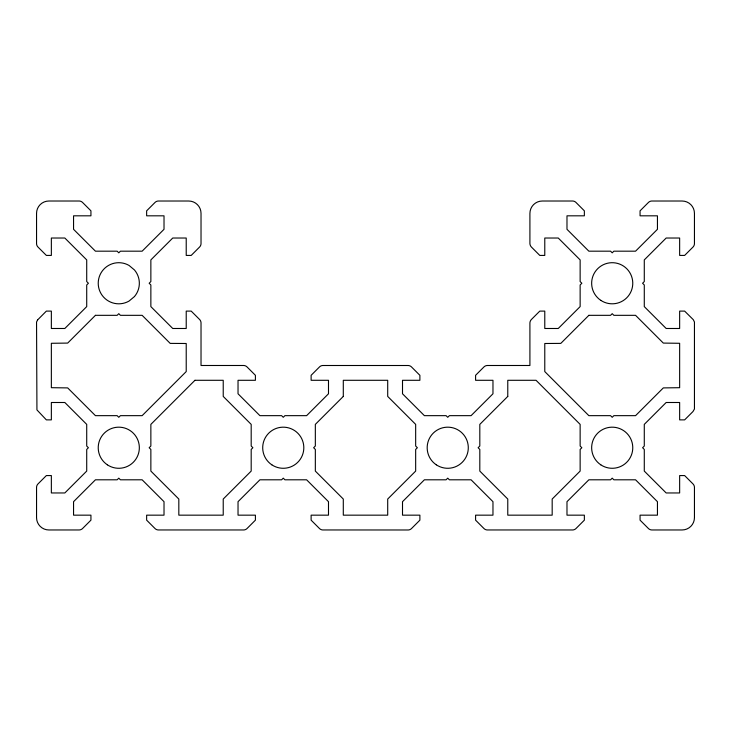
<?xml version="1.0" encoding="UTF-8"?>
<svg xmlns="http://www.w3.org/2000/svg" width="731" height="731" viewBox="0 0 731 731"><rect width="100%" height="100%" fill="white"/><g stroke="black" fill="none" stroke-linecap="round" stroke-linejoin="round"><path stroke-width="1.1" d="M37.583 319.95L36.55 322.015L36.934 409.908L46.364 419.877L51.353 419.877L51.353 402.498L64.831 402.498L86.715 424.382L86.715 446.047L88.396 447.728L86.715 449.437L86.715 471.084L64.831 492.959L51.353 492.959L51.353 475.57L46.364 475.57L38.021 483.913A5.026 5.026 0 0 0 36.55 487.467L36.55 517.63A12.336 12.336 0 0 0 48.886 529.966L79.039 529.966A5.026 5.026 0 0 0 82.594 528.495L90.936 520.152L90.936 515.163L73.557 515.163L73.557 501.685L95.441 479.801L117.143 479.801L118.787 478.156L120.432 479.801L142.134 479.801L164.018 501.685L164.018 515.163L146.639 515.163L146.639 520.152L154.981 528.495A5.035 5.035 0 0 0 158.198 529.957L243.843 529.966A5.035 5.035 0 0 0 247.06 528.504L255.411 520.152L255.411 515.163L238.032 515.163L238.032 501.685L259.916 479.801L281.618 479.801L283.262 478.156L284.907 479.801L306.609 479.801L328.493 501.685L328.493 515.163L311.123 515.163L311.123 520.161L319.456 528.495A5.035 5.035 0 0 0 322.673 529.957L408.318 529.984A5.035 5.035 0 0 0 411.535 528.522L419.886 520.17L419.886 515.163L402.507 515.163L402.507 501.685L424.391 479.801L446.093 479.801L447.737 478.156L449.382 479.801L471.084 479.801L492.968 501.685L492.968 515.163L475.589 515.163L475.589 520.152L483.931 528.495A5.035 5.035 0 0 0 487.148 529.957L572.793 529.966A5.035 5.035 0 0 0 576.01 528.504L584.361 520.152L584.361 515.163L566.982 515.163L566.982 501.685L588.866 479.801L610.568 479.801L612.212 478.156L613.857 479.801L635.559 479.801L657.443 501.685L657.443 515.163L640.064 515.163L640.064 520.152L648.406 528.495A5.026 5.026 0 0 0 651.961 529.966L682.114 529.966A12.336 12.336 0 0 0 694.45 517.63L694.45 487.467A5.026 5.026 0 0 0 692.979 483.913L684.636 475.57L679.647 475.57L679.647 492.959L666.169 492.959L644.285 471.084L644.285 449.437L642.604 447.728L644.285 446.047L644.285 424.382L666.169 402.498L679.647 402.498L679.647 419.877L684.636 419.877L692.988 411.526L694.45 409.022L694.45 322.015L693.308 319.694L684.636 311.104L679.647 311.104L679.647 328.484L666.169 328.484L644.285 306.609L644.285 284.962L642.586 283.253L644.285 281.554L644.285 259.907L666.169 238.023L679.647 238.023L679.647 255.421L684.636 255.421L692.979 247.078A5.026 5.026 0 0 0 694.45 243.524L694.45 213.351A12.336 12.336 0 0 0 682.114 201.016L651.623 201.025A5.035 5.035 0 0 0 648.406 202.487L640.064 210.83L640.064 215.819L657.443 215.819L657.443 229.306L635.559 251.181L613.857 251.181L612.212 252.825L610.568 251.181L588.866 251.181L566.982 229.306L566.982 215.819L584.361 215.819L584.361 210.83L576.01 202.478A5.035 5.035 0 0 0 572.793 201.016L542.311 201.016A12.4 12.4 0 0 0 529.911 213.415L529.911 243.533A5.464 5.464 0 0 0 531.437 247.069L539.789 255.421L544.778 255.421L544.778 238.023L558.256 238.023L580.14 259.907L580.14 281.554L581.839 283.253L580.14 284.962L580.14 306.609L558.256 328.484L544.778 328.484L544.778 311.104L539.789 311.104L531.437 319.456A5.455 5.455 0 0 0 529.911 323.001L529.911 365.491L487.148 365.5A5.035 5.035 0 0 0 483.931 366.962L475.589 375.305L475.589 380.294L492.968 380.294L492.968 393.781L471.084 415.656L449.382 415.656L447.737 417.3L446.093 415.656L424.391 415.656L402.507 393.781L402.507 380.294L419.886 380.294L419.886 375.323L411.535 366.971A5.035 5.035 0 0 0 408.318 365.509L322.673 365.5A5.035 5.035 0 0 0 319.456 366.971L311.123 375.314L311.123 380.294L328.493 380.294L328.493 393.781L306.609 415.656L284.907 415.656L283.262 417.3L281.618 415.656L259.916 415.656L238.032 393.781L238.032 380.294L255.411 380.294L255.411 375.305L247.06 366.953A5.035 5.035 0 0 0 243.843 365.491L201.025 365.491L201.025 323.001A5.026 5.026 0 0 0 199.554 319.447L191.211 311.104L186.222 311.104L186.222 328.484L172.744 328.484L150.86 306.609L150.86 284.962L149.161 283.253L150.86 281.554L150.86 259.907L172.744 238.023L186.222 238.023L186.222 255.421L191.211 255.421L199.554 247.06A5.026 5.026 0 0 0 201.025 243.505L201.025 213.351A12.336 12.336 0 0 0 188.689 201.016L158.198 201.025A5.035 5.035 0 0 0 154.981 202.487L146.639 210.83L146.639 215.819L164.018 215.819L164.018 229.306L142.134 251.181L120.432 251.181L118.787 252.825L117.143 251.181L95.441 251.181L73.557 229.306L73.557 215.819L90.936 215.819L90.936 210.83L82.585 202.478A5.035 5.035 0 0 0 79.368 201.016L48.886 201.016A12.336 12.336 0 0 0 36.55 213.351L36.55 243.524A5.026 5.026 0 0 0 38.021 247.078L46.364 255.421L51.353 255.421L51.353 238.023L64.831 238.023L86.715 259.907L86.715 281.554L88.414 283.253L86.715 284.962L86.715 306.609L64.831 328.484L51.353 328.484L51.353 311.104L46.364 311.104L37.583 319.95M134.486 296.53L129.067 301.062A20.559 20.559 0 0 1 98.228 283.253A20.559 20.559 0 0 1 129.067 265.454L134.486 269.986A20.559 20.559 0 0 1 134.486 296.53M95.441 315.326L67.681 343.086L51.353 343.287L51.353 387.695L67.681 387.905L95.441 415.656L117.143 415.656L118.787 417.3L120.432 415.656L142.134 415.656L186.222 371.576L186.222 343.497L170.195 343.387L142.134 315.326L120.432 315.326L118.787 313.681L117.143 315.326L95.441 315.326M194.949 380.294L150.86 424.382L150.86 446.029L149.161 447.728L150.86 449.437L150.86 471.084L178.821 499.045L178.821 515.163L223.229 515.163L223.229 499.045L251.19 471.084L251.19 449.437L252.889 447.728L251.19 446.029L251.19 424.382L223.229 396.421L223.229 380.294L194.949 380.294M343.296 396.421L315.335 424.382L315.335 446.029L313.636 447.728L315.335 449.437L315.335 471.084L343.296 499.045L343.296 515.163L387.704 515.163L387.704 499.045L415.665 471.084L415.665 449.437L417.364 447.728L415.665 446.029L415.665 424.382L387.704 396.421L387.704 380.294L343.296 380.294L343.296 396.421M507.771 396.421L479.81 424.382L479.81 446.029L478.111 447.728L479.81 449.437L479.81 471.084L507.771 499.045L507.771 515.163L552.179 515.163L552.179 499.045L580.14 471.084L580.14 449.437L581.839 447.728L580.14 446.029L580.14 424.382L536.051 380.294L507.771 380.294L507.771 396.421M588.866 315.326L560.805 343.387L544.778 343.497L544.778 371.576L588.866 415.656L610.568 415.656L612.212 417.3L613.857 415.656L635.559 415.656L663.319 387.905L679.647 387.695L679.647 343.287L663.319 343.086L635.559 315.326L613.857 315.326L612.212 313.681L610.568 315.326L588.866 315.326M600.791 300.35A20.559 20.559 0 0 0 632.726 284.597A20.559 20.559 0 0 0 603.121 264.814A20.559 20.559 0 0 0 600.791 300.35M600.791 464.825A20.559 20.559 0 0 0 632.726 449.072A20.559 20.559 0 0 0 603.121 429.289A20.559 20.559 0 0 0 600.791 464.825M271.841 464.825A20.559 20.559 0 0 0 303.776 449.072A20.559 20.559 0 0 0 274.171 429.289A20.559 20.559 0 0 0 271.841 464.825M436.316 464.825A20.559 20.559 0 0 0 468.251 449.072A20.559 20.559 0 0 0 438.646 429.289A20.559 20.559 0 0 0 436.316 464.825M107.366 464.825A20.559 20.559 0 0 0 139.301 449.072A20.559 20.559 0 0 0 109.696 429.289A20.559 20.559 0 0 0 107.366 464.825"/></g></svg>
